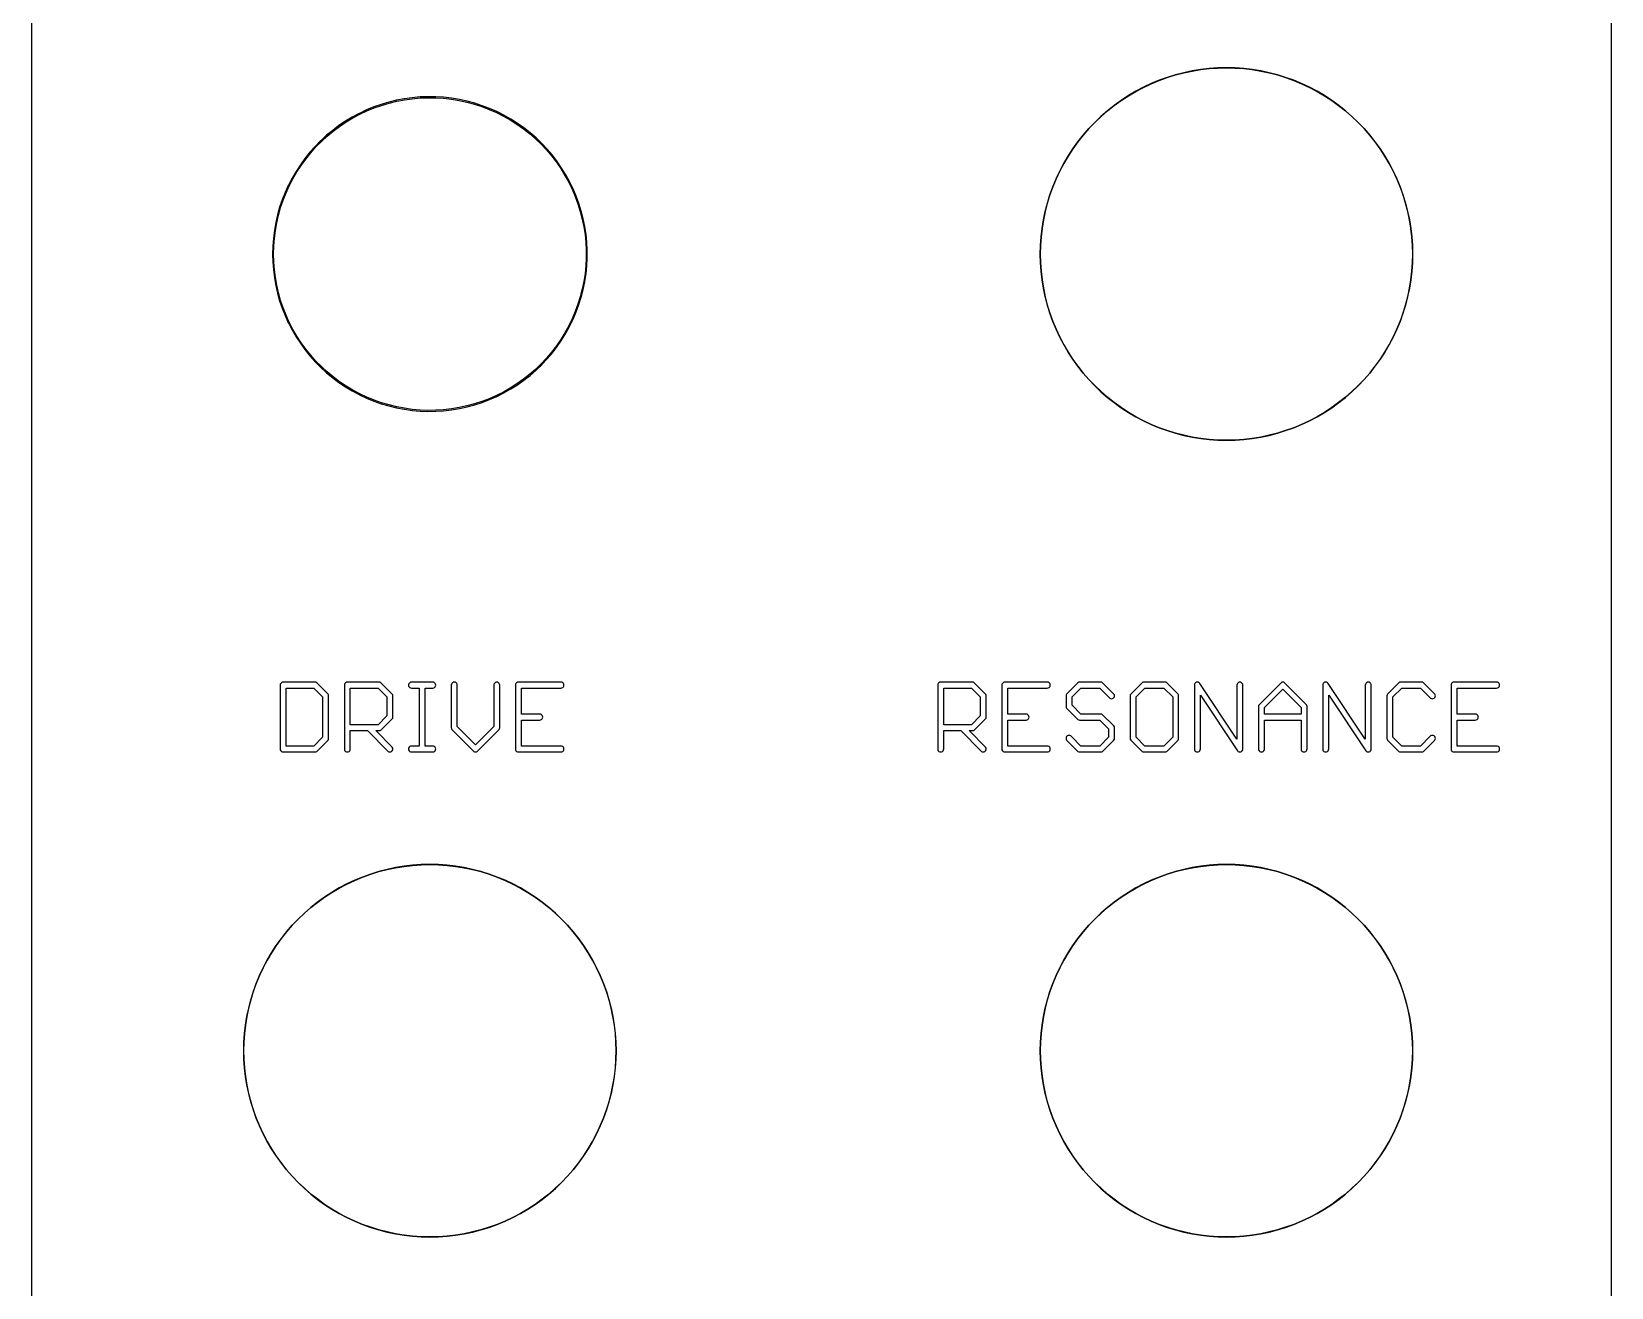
# Model space of a CAD drawing. Extents: x 1 to 42, y 9 to 138.
# Drawn here: x 1.27 to 41.57, y 70.1 to 102.13 of the extents above; entities that cross this region are included whole.
import ezdxf

# ---------------------------------------------------------------- set-up
doc = ezdxf.new("R2010")
doc.units = 0

msp = doc.modelspace()

# ---------------------------------------------------------------- linework, layer by layer
at = {"color": 5, "true_color": 0x0000ff}
msp.add_polyline3d([(41.56964, 9.25322, 0), (41.56964, 137.75436, 0), (1.27, 137.75436, 0), (1.27, 9.25322, 0), (41.56964, 9.25322, 0)], close=True, dxfattribs=at)
at = {"color": 34, "true_color": 0x008000}
for points in [[(1.27, 9.25322, 0), (41.56964, 9.25322, 0), (41.56964, 137.75436, 0), (1.27, 137.75436, 0), (1.27, 9.25322, 0)], [(31.53156, 101.19995, 0), (31.31057, 101.18471, 0), (31.09467, 101.15931, 0), (31.09428, 101.15924, 0), (30.87625, 101.12375, 0), (30.87624, 101.12375, 0), (30.87584, 101.12368, 0), (30.66248, 101.07796, 0), (30.44912, 101.02462, 0), (30.24084, 100.95858, 0), (30.03256, 100.88492, 0), (29.8319, 100.8011, 0), (29.63124, 100.70712, 0), (29.63089, 100.70694, 0), (29.43785, 100.60534, 0), (29.24989, 100.49358, 0), (29.06447, 100.3742, 0), (28.88667, 100.24466, 0), (28.71395, 100.11004, 0), (28.54885, 99.96526, 0), (28.39137, 99.81286, 0), (28.39109, 99.81258, 0), (28.23869, 99.6551, 0), (28.09391, 99.49, 0), (27.95929, 99.31728, 0), (27.82975, 99.13948, 0), (27.71037, 98.95406, 0), (27.59861, 98.7661, 0), (27.59843, 98.76575, 0), (27.49701, 98.57306, 0), (27.49683, 98.57271, 0), (27.40285, 98.37205, 0), (27.31903, 98.17139, 0), (27.24537, 97.96311, 0), (27.17933, 97.75483, 0), (27.12599, 97.54147, 0), (27.08027, 97.32811, 0), (27.0802, 97.32771, 0), (27.0802, 97.3277, 0), (27.04471, 97.10967, 0), (27.04464, 97.10928, 0), (27.01925, 96.89338, 0), (27.004, 96.6724, 0), (26.99892, 96.45396, 0), (27.004, 96.23552, 0), (27.01925, 96.01454, 0), (27.04464, 95.79864, 0), (27.04471, 95.79824, 0), (27.08027, 95.5798, 0), (27.12599, 95.36644, 0), (27.17933, 95.15308, 0), (27.24537, 94.9448, 0), (27.31903, 94.73652, 0), (27.40285, 94.53586, 0), (27.49683, 94.3352, 0), (27.49701, 94.33485, 0), (27.59861, 94.14181, 0), (27.71037, 93.95385, 0), (27.82975, 93.76843, 0), (27.95929, 93.59063, 0), (28.09391, 93.41791, 0), (28.23869, 93.25281, 0), (28.39109, 93.09533, 0), (28.39137, 93.09505, 0), (28.54885, 92.94265, 0), (28.71395, 92.79787, 0), (28.88667, 92.66325, 0), (29.06447, 92.53371, 0), (29.24989, 92.41433, 0), (29.43785, 92.30257, 0), (29.63089, 92.20097, 0), (29.63124, 92.20079, 0), (29.8319, 92.10681, 0), (30.03256, 92.02299, 0), (30.24084, 91.94933, 0), (30.44912, 91.88329, 0), (30.66248, 91.82995, 0), (30.87584, 91.78423, 0), (30.87624, 91.78416, 0), (30.87625, 91.78416, 0), (31.09428, 91.74867, 0), (31.09467, 91.7486, 0), (31.31057, 91.72321, 0), (31.53156, 91.70796, 0), (31.75, 91.70288, 0), (31.96843, 91.70796, 0), (32.18942, 91.72321, 0), (32.40531, 91.7486, 0), (32.40571, 91.74867, 0), (32.62374, 91.78416, 0), (32.62375, 91.78416, 0), (32.62415, 91.78423, 0), (32.83751, 91.82995, 0), (33.05087, 91.88329, 0), (33.25915, 91.94933, 0), (33.46743, 92.02299, 0), (33.66809, 92.10681, 0), (33.86875, 92.20079, 0), (33.8691, 92.20097, 0), (34.06214, 92.30257, 0), (34.2501, 92.41433, 0), (34.43551, 92.53371, 0), (34.61332, 92.66325, 0), (34.78604, 92.79787, 0), (34.95114, 92.94265, 0), (35.10862, 93.09505, 0), (35.1089, 93.09533, 0), (35.2613, 93.25281, 0), (35.40608, 93.41791, 0), (35.5407, 93.59063, 0), (35.67024, 93.76843, 0), (35.78962, 93.95385, 0), (35.90138, 94.14181, 0), (36.00298, 94.33485, 0), (36.00316, 94.3352, 0), (36.09714, 94.53586, 0), (36.18096, 94.73652, 0), (36.25462, 94.9448, 0), (36.32065, 95.15308, 0), (36.374, 95.36644, 0), (36.41972, 95.5798, 0), (36.45528, 95.79824, 0), (36.45534, 95.79864, 0), (36.48068, 96.01414, 0), (36.48073, 96.01454, 0), (36.49599, 96.23552, 0), (36.50107, 96.45396, 0), (36.49599, 96.6724, 0), (36.48073, 96.89338, 0), (36.45534, 97.10928, 0), (36.45528, 97.10967, 0), (36.41972, 97.32811, 0), (36.374, 97.54147, 0), (36.32065, 97.75483, 0), (36.25462, 97.96311, 0), (36.18096, 98.17139, 0), (36.09714, 98.37205, 0), (36.00316, 98.57271, 0), (36.00298, 98.57306, 0), (35.90156, 98.76575, 0), (35.90138, 98.7661, 0), (35.78962, 98.95406, 0), (35.67024, 99.13948, 0), (35.5407, 99.31728, 0), (35.40608, 99.49, 0), (35.2613, 99.6551, 0), (35.1089, 99.81258, 0), (35.10862, 99.81286, 0), (34.95114, 99.96526, 0), (34.78604, 100.11004, 0), (34.61332, 100.24466, 0), (34.43551, 100.3742, 0), (34.2501, 100.49358, 0), (34.06214, 100.60534, 0), (33.8691, 100.70694, 0), (33.86875, 100.70712, 0), (33.66809, 100.8011, 0), (33.46743, 100.88492, 0), (33.25915, 100.95858, 0), (33.05087, 101.02462, 0), (32.83751, 101.07796, 0), (32.62415, 101.12368, 0), (32.62375, 101.12375, 0), (32.62374, 101.12375, 0), (32.40571, 101.15924, 0), (32.40531, 101.15931, 0), (32.18942, 101.18471, 0), (31.96843, 101.19995, 0), (31.75, 101.20503, 0), (31.53156, 101.19995, 0)], [(32.18942, 91.72575, 0), (31.96843, 91.71051, 0), (31.75, 91.70543, 0), (31.53156, 91.71051, 0), (31.31057, 91.72575, 0), (31.09467, 91.75115, 0), (31.09466, 91.75115, 0), (30.87663, 91.78664, 0), (30.66327, 91.83236, 0), (30.44991, 91.8857, 0), (30.24163, 91.95174, 0), (30.03335, 92.0254, 0), (29.83269, 92.10922, 0), (29.6321, 92.20317, 0), (29.43934, 92.30462, 0), (29.25138, 92.41638, 0), (29.06596, 92.53576, 0), (28.88816, 92.6653, 0), (28.71544, 92.79992, 0), (28.55034, 92.9447, 0), (28.393, 93.09696, 0), (28.24074, 93.2543, 0), (28.09596, 93.4194, 0), (27.96134, 93.59212, 0), (27.8318, 93.76992, 0), (27.71242, 93.95534, 0), (27.60066, 94.1433, 0), (27.49924, 94.33599, 0), (27.40526, 94.53665, 0), (27.32144, 94.73731, 0), (27.24778, 94.94559, 0), (27.18174, 95.15387, 0), (27.1284, 95.36723, 0), (27.08268, 95.58059, 0), (27.04719, 95.79862, 0), (27.04719, 95.79864, 0), (27.02179, 96.01454, 0), (27.00654, 96.23552, 0), (27.00146, 96.45396, 0), (27.00654, 96.6724, 0), (27.02179, 96.89338, 0), (27.04719, 97.10928, 0), (27.08268, 97.32732, 0), (27.1284, 97.54068, 0), (27.18174, 97.75404, 0), (27.24778, 97.96232, 0), (27.32144, 98.1706, 0), (27.40526, 98.37126, 0), (27.49921, 98.57185, 0), (27.60066, 98.76461, 0), (27.71242, 98.95257, 0), (27.8318, 99.13799, 0), (27.96134, 99.31579, 0), (28.09596, 99.48851, 0), (28.24074, 99.65361, 0), (28.393, 99.81095, 0), (28.55034, 99.96321, 0), (28.71544, 100.10799, 0), (28.88816, 100.24261, 0), (29.06596, 100.37215, 0), (29.25138, 100.49153, 0), (29.43934, 100.60329, 0), (29.6321, 100.70474, 0), (29.83269, 100.79869, 0), (30.03335, 100.88251, 0), (30.24163, 100.95617, 0), (30.44991, 101.02221, 0), (30.66327, 101.07555, 0), (30.87663, 101.12127, 0), (31.09478, 101.15678, 0), (31.31057, 101.18216, 0), (31.53156, 101.19741, 0), (31.75, 101.20248, 0), (31.96843, 101.19741, 0), (32.18942, 101.18216, 0), (32.4052, 101.15678, 0), (32.62336, 101.12127, 0), (32.83672, 101.07555, 0), (33.05008, 101.02221, 0), (33.25836, 100.95617, 0), (33.46664, 100.88251, 0), (33.66729, 100.79869, 0), (33.86795, 100.70471, 0), (34.06065, 100.60329, 0), (34.24861, 100.49153, 0), (34.43403, 100.37215, 0), (34.61182, 100.24261, 0), (34.78455, 100.10799, 0), (34.94965, 99.96321, 0), (35.10699, 99.81095, 0), (35.25925, 99.65361, 0), (35.40403, 99.48851, 0), (35.53864, 99.31579, 0), (35.66819, 99.13799, 0), (35.78757, 98.95257, 0), (35.89933, 98.76461, 0), (36.00077, 98.57185, 0), (36.09473, 98.37126, 0), (36.17855, 98.1706, 0), (36.25221, 97.96232, 0), (36.31825, 97.75404, 0), (36.37158, 97.54068, 0), (36.41731, 97.32732, 0), (36.45286, 97.10888, 0), (36.4782, 96.89338, 0), (36.49345, 96.6724, 0), (36.49853, 96.45396, 0), (36.49345, 96.23552, 0), (36.4782, 96.01454, 0), (36.45281, 95.79864, 0), (36.45281, 95.79862, 0), (36.41731, 95.58059, 0), (36.37158, 95.36723, 0), (36.31825, 95.15387, 0), (36.25221, 94.94559, 0), (36.17855, 94.73731, 0), (36.09473, 94.53665, 0), (36.00074, 94.33599, 0), (35.89933, 94.1433, 0), (35.78757, 93.95534, 0), (35.66819, 93.76992, 0), (35.53864, 93.59212, 0), (35.40403, 93.4194, 0), (35.25925, 93.2543, 0), (35.10699, 93.09696, 0), (34.94965, 92.9447, 0), (34.78455, 92.79992, 0), (34.61182, 92.6653, 0), (34.43403, 92.53576, 0), (34.24861, 92.41638, 0), (34.06065, 92.30462, 0), (33.86795, 92.2032, 0), (33.66729, 92.10922, 0), (33.46664, 92.0254, 0), (33.25836, 91.95174, 0), (33.05008, 91.8857, 0), (32.83672, 91.83236, 0), (32.62336, 91.78664, 0), (32.40533, 91.75115, 0), (32.40531, 91.75115, 0), (32.18942, 91.72575, 0)], [(11.17854, 100.45953, 0), (10.97788, 100.44175, 0), (10.77976, 100.41381, 0), (10.77583, 100.41319, 0), (10.57771, 100.37509, 0), (10.38213, 100.32683, 0), (10.18909, 100.27095, 0), (10.00113, 100.20491, 0), (9.81317, 100.12871, 0), (9.63283, 100.04235, 0), (9.62928, 100.04055, 0), (9.45149, 99.94657, 0), (9.27877, 99.84243, 0), (9.11112, 99.73067, 0), (8.95111, 99.60875, 0), (8.79617, 99.48175, 0), (8.64631, 99.34459, 0), (8.6435, 99.34178, 0), (8.5038, 99.19954, 0), (8.36918, 99.04968, 0), (8.24217, 98.8922, 0), (8.12534, 98.72964, 0), (8.01612, 98.562, 0), (7.91452, 98.38928, 0), (7.82054, 98.20894, 0), (7.81874, 98.2054, 0), (7.73746, 98.02252, 0), (7.66126, 97.8371, 0), (7.59776, 97.6466, 0), (7.54188, 97.45356, 0), (7.4987, 97.25798, 0), (7.46314, 97.05986, 0), (7.46252, 97.05594, 0), (7.43712, 96.85528, 0), (7.42188, 96.65462, 0), (7.41679, 96.45396, 0), (7.42188, 96.2533, 0), (7.43712, 96.05264, 0), (7.46252, 95.85197, 0), (7.46314, 95.84805, 0), (7.4987, 95.64993, 0), (7.54188, 95.45435, 0), (7.59776, 95.26131, 0), (7.66126, 95.07081, 0), (7.73746, 94.88539, 0), (7.81874, 94.70251, 0), (7.82054, 94.69897, 0), (7.91452, 94.51863, 0), (8.01612, 94.34591, 0), (8.12534, 94.17827, 0), (8.24217, 94.01571, 0), (8.36918, 93.85823, 0), (8.5038, 93.70837, 0), (8.6435, 93.56613, 0), (8.64631, 93.56332, 0), (8.79617, 93.42616, 0), (8.95111, 93.29916, 0), (9.11112, 93.17724, 0), (9.27877, 93.06548, 0), (9.45149, 92.96134, 0), (9.62928, 92.86736, 0), (9.63283, 92.86556, 0), (9.81317, 92.7792, 0), (10.00113, 92.703, 0), (10.18909, 92.63696, 0), (10.38213, 92.58108, 0), (10.57771, 92.53282, 0), (10.77583, 92.49472, 0), (10.77976, 92.4941, 0), (10.97788, 92.46615, 0), (11.17854, 92.44838, 0), (11.3792, 92.44076, 0), (11.57986, 92.4433, 0), (11.78052, 92.45599, 0), (11.98118, 92.47886, 0), (11.9851, 92.47948, 0), (12.18322, 92.5125, 0), (12.3788, 92.55568, 0), (12.57438, 92.60648, 0), (12.76488, 92.66998, 0), (12.95284, 92.7411, 0), (13.13826, 92.82238, 0), (13.31606, 92.91128, 0), (13.3196, 92.91308, 0), (13.49486, 93.01214, 0), (13.66504, 93.12136, 0), (13.83014, 93.2382, 0), (13.98762, 93.36012, 0), (14.14002, 93.4922, 0), (14.2848, 93.6319, 0), (14.28761, 93.63471, 0), (14.42477, 93.78203, 0), (14.55431, 93.93443, 0), (14.67623, 94.09445, 0), (14.79053, 94.25955, 0), (14.89721, 94.43227, 0), (14.99373, 94.60753, 0), (14.99553, 94.61107, 0), (15.08189, 94.79141, 0), (15.16063, 94.97683, 0), (15.23175, 95.16733, 0), (15.29017, 95.35783, 0), (15.34097, 95.55341, 0), (15.38161, 95.74899, 0), (15.38224, 95.75291, 0), (15.41271, 95.95357, 0), (15.43303, 96.1517, 0), (15.4432, 96.35235, 0), (15.4432, 96.55556, 0), (15.43303, 96.75622, 0), (15.41271, 96.95433, 0), (15.38224, 97.155, 0), (15.38161, 97.15892, 0), (15.34097, 97.3545, 0), (15.29017, 97.55008, 0), (15.23175, 97.74058, 0), (15.16063, 97.93108, 0), (15.08189, 98.1165, 0), (14.99553, 98.29684, 0), (14.99373, 98.30038, 0), (14.89721, 98.47564, 0), (14.79053, 98.64836, 0), (14.67623, 98.81346, 0), (14.55431, 98.97348, 0), (14.42477, 99.12588, 0), (14.28761, 99.2732, 0), (14.2848, 99.27601, 0), (14.14002, 99.41571, 0), (13.98762, 99.54779, 0), (13.83014, 99.66971, 0), (13.66504, 99.78655, 0), (13.49486, 99.89577, 0), (13.3196, 99.99483, 0), (13.31606, 99.99663, 0), (13.13826, 100.08553, 0), (12.95284, 100.16681, 0), (12.76488, 100.23793, 0), (12.57438, 100.30143, 0), (12.3788, 100.35223, 0), (12.18322, 100.39541, 0), (11.9851, 100.42843, 0), (11.98118, 100.42905, 0), (11.78052, 100.45191, 0), (11.57986, 100.46462, 0), (11.3792, 100.46716, 0), (11.17854, 100.45953, 0)], [(11.78052, 92.48139, 0), (11.57986, 92.4687, 0), (11.3792, 92.46615, 0), (11.17854, 92.47378, 0), (10.97788, 92.49155, 0), (10.78218, 92.51916, 0), (10.58556, 92.55697, 0), (10.38998, 92.60523, 0), (10.19694, 92.66111, 0), (10.00897, 92.72715, 0), (9.82102, 92.80335, 0), (9.64211, 92.88903, 0), (9.46641, 92.98189, 0), (9.29369, 93.08603, 0), (9.12606, 93.19779, 0), (8.96604, 93.31971, 0), (8.8111, 93.44671, 0), (8.66182, 93.58333, 0), (8.52435, 93.7233, 0), (8.38973, 93.87316, 0), (8.26273, 94.03064, 0), (8.14589, 94.1932, 0), (8.03667, 94.36084, 0), (7.93507, 94.53356, 0), (7.84263, 94.71094, 0), (7.76161, 94.89324, 0), (7.68541, 95.07866, 0), (7.62191, 95.26916, 0), (7.56603, 95.4622, 0), (7.52285, 95.65778, 0), (7.48771, 95.85358, 0), (7.46252, 96.05264, 0), (7.44728, 96.2533, 0), (7.44219, 96.45396, 0), (7.44728, 96.65462, 0), (7.46252, 96.85528, 0), (7.48771, 97.05433, 0), (7.52285, 97.25013, 0), (7.56603, 97.44571, 0), (7.62191, 97.63875, 0), (7.68541, 97.82925, 0), (7.76161, 98.01467, 0), (7.84263, 98.19697, 0), (7.93507, 98.37435, 0), (8.03667, 98.54707, 0), (8.14589, 98.71471, 0), (8.26273, 98.87727, 0), (8.38973, 99.03475, 0), (8.52435, 99.18461, 0), (8.66182, 99.32458, 0), (8.8111, 99.4612, 0), (8.96604, 99.5882, 0), (9.12606, 99.71012, 0), (9.29369, 99.82188, 0), (9.46641, 99.92602, 0), (9.64211, 100.01888, 0), (9.82102, 100.10456, 0), (10.00897, 100.18076, 0), (10.19694, 100.2468, 0), (10.38998, 100.30268, 0), (10.58556, 100.35094, 0), (10.78237, 100.38879, 0), (10.97788, 100.41636, 0), (11.17854, 100.43414, 0), (11.3792, 100.44176, 0), (11.57986, 100.43922, 0), (11.78052, 100.42652, 0), (11.98071, 100.4037, 0), (12.17537, 100.37126, 0), (12.37095, 100.32808, 0), (12.56653, 100.27728, 0), (12.75703, 100.21378, 0), (12.94499, 100.14266, 0), (13.13041, 100.06138, 0), (13.30513, 99.97402, 0), (13.47993, 99.87522, 0), (13.65011, 99.766, 0), (13.81521, 99.64916, 0), (13.97269, 99.52724, 0), (14.12509, 99.39516, 0), (14.26796, 99.2573, 0), (14.40422, 99.11095, 0), (14.53376, 98.95855, 0), (14.65568, 98.79853, 0), (14.76998, 98.63343, 0), (14.87666, 98.46071, 0), (14.97238, 98.28691, 0), (15.05774, 98.10865, 0), (15.13648, 97.92323, 0), (15.2076, 97.73273, 0), (15.26602, 97.54223, 0), (15.31682, 97.34665, 0), (15.35734, 97.15166, 0), (15.38731, 96.95433, 0), (15.40763, 96.75622, 0), (15.4178, 96.55556, 0), (15.4178, 96.35235, 0), (15.40763, 96.1517, 0), (15.38731, 95.95357, 0), (15.35734, 95.75625, 0), (15.31682, 95.56126, 0), (15.26602, 95.36568, 0), (15.2076, 95.17518, 0), (15.13648, 94.98468, 0), (15.05774, 94.79926, 0), (14.97238, 94.621, 0), (14.87666, 94.4472, 0), (14.76998, 94.27448, 0), (14.65568, 94.10938, 0), (14.53376, 93.94936, 0), (14.40422, 93.79696, 0), (14.26796, 93.65061, 0), (14.12509, 93.51275, 0), (13.97269, 93.38067, 0), (13.81521, 93.25875, 0), (13.65011, 93.14191, 0), (13.47993, 93.03269, 0), (13.30513, 92.93389, 0), (13.13041, 92.84653, 0), (12.94499, 92.76525, 0), (12.75703, 92.69413, 0), (12.56653, 92.63063, 0), (12.37095, 92.57983, 0), (12.17537, 92.53665, 0), (11.98052, 92.50417, 0), (11.78052, 92.48139, 0)], [(8.83226, 84.05715, 0), (8.84309, 84.07839, 0), (8.84681, 84.10194, 0), (8.84681, 85.18652, 0), (8.84309, 85.21006, 0), (8.83226, 85.2313, 0), (8.54362, 85.51994, 0), (8.52238, 85.53077, 0), (8.49884, 85.5345, 0), (7.68603, 85.5345, 0), (7.66249, 85.53077, 0), (7.64125, 85.51994, 0), (7.62439, 85.50308, 0), (7.61356, 85.48184, 0), (7.60983, 85.4583, 0), (7.60983, 83.83015, 0), (7.61356, 83.80661, 0), (7.62439, 83.78537, 0), (7.64125, 83.76851, 0), (7.66249, 83.75767, 0), (7.68603, 83.75395, 0), (8.49884, 83.75395, 0), (8.52238, 83.75767, 0), (8.54362, 83.76851, 0), (8.83226, 84.05715, 0)], [(10.16067, 84.30124, 0), (10.18192, 84.31207, 0), (10.4537, 84.58131, 0), (10.47056, 84.59817, 0), (10.48138, 84.61941, 0), (10.48512, 84.64295, 0), (10.48512, 85.18652, 0), (10.48138, 85.21006, 0), (10.47056, 85.2313, 0), (10.18192, 85.51994, 0), (10.16067, 85.53077, 0), (10.13714, 85.5345, 0), (9.32433, 85.5345, 0), (9.30078, 85.53077, 0), (9.27955, 85.51994, 0), (9.26268, 85.50308, 0), (9.25186, 85.48184, 0), (9.24813, 85.4583, 0), (9.24813, 83.83015, 0), (9.25186, 83.80661, 0), (9.26268, 83.78537, 0), (9.27955, 83.76851, 0), (9.30078, 83.75767, 0), (9.32433, 83.75395, 0), (9.34788, 83.75767, 0), (9.36912, 83.76851, 0), (9.38598, 83.78537, 0), (9.39681, 83.80661, 0), (9.40054, 83.83015, 0), (9.40054, 84.29752, 0), (9.83512, 84.29752, 0), (10.36412, 83.76851, 0), (10.38537, 83.75767, 0), (10.40892, 83.75395, 0), (10.43246, 83.75767, 0), (10.4537, 83.76851, 0), (10.47056, 83.78537, 0), (10.48138, 83.80661, 0), (10.48512, 83.83015, 0), (10.48138, 83.8537, 0), (10.47056, 83.87493, 0), (10.04798, 84.29752, 0), (10.13714, 84.29752, 0), (10.16067, 84.30124, 0)], [(10.9601, 85.5345, 0), (10.93655, 85.53077, 0), (10.91531, 85.51994, 0), (10.89845, 85.50308, 0), (10.88762, 85.48184, 0), (10.88389, 85.4583, 0), (10.88762, 85.43475, 0), (10.89845, 85.41351, 0), (10.91531, 85.39665, 0), (10.93655, 85.38582, 0), (10.9601, 85.3821, 0), (11.15567, 85.3821, 0), (11.15567, 83.90636, 0), (10.9601, 83.90636, 0), (10.93655, 83.90263, 0), (10.91531, 83.8918, 0), (10.89845, 83.87493, 0), (10.88762, 83.8537, 0), (10.88389, 83.83015, 0), (10.88762, 83.80661, 0), (10.89845, 83.78537, 0), (10.91531, 83.76851, 0), (10.93655, 83.75767, 0), (10.9601, 83.75395, 0), (11.50366, 83.75395, 0), (11.5272, 83.75767, 0), (11.54844, 83.76851, 0), (11.5653, 83.78537, 0), (11.57613, 83.80661, 0), (11.57986, 83.83015, 0), (11.57613, 83.8537, 0), (11.5653, 83.87493, 0), (11.54844, 83.8918, 0), (11.5272, 83.90263, 0), (11.50366, 83.90636, 0), (11.30807, 83.90636, 0), (11.30807, 85.3821, 0), (11.50366, 85.3821, 0), (11.5272, 85.38582, 0), (11.54844, 85.39665, 0), (11.5653, 85.41351, 0), (11.57613, 85.43475, 0), (11.57986, 85.4583, 0), (11.57613, 85.48184, 0), (11.5653, 85.50308, 0), (11.54844, 85.51994, 0), (11.5272, 85.53077, 0), (11.50366, 85.5345, 0), (10.9601, 85.5345, 0)], [(13.19852, 84.32893, 0), (13.20935, 84.35017, 0), (13.21308, 84.37372, 0), (13.21308, 85.4583, 0), (13.20935, 85.48184, 0), (13.19852, 85.50308, 0), (13.18166, 85.51994, 0), (13.16042, 85.53077, 0), (13.13688, 85.5345, 0), (13.11333, 85.53077, 0), (13.09209, 85.51994, 0), (13.07523, 85.50308, 0), (13.0644, 85.48184, 0), (13.06068, 85.4583, 0), (13.06068, 84.40395, 0), (12.59346, 83.93672, 0), (12.1285, 84.40387, 0), (12.1285, 85.4583, 0), (12.12477, 85.48184, 0), (12.11394, 85.50308, 0), (12.09708, 85.51994, 0), (12.07584, 85.53077, 0), (12.0523, 85.5345, 0), (12.02875, 85.53077, 0), (12.00751, 85.51994, 0), (11.99065, 85.50308, 0), (11.97982, 85.48184, 0), (11.9761, 85.4583, 0), (11.9761, 84.37372, 0), (11.97982, 84.35017, 0), (11.99065, 84.32893, 0), (12.53167, 83.78537, 0), (12.54853, 83.76851, 0), (12.56977, 83.75767, 0), (12.59332, 83.75395, 0), (12.61686, 83.75767, 0), (12.6381, 83.76851, 0), (13.19852, 84.32893, 0)], [(14.77264, 83.75395, 0), (14.79618, 83.75767, 0), (14.81742, 83.76851, 0), (14.83428, 83.78537, 0), (14.84511, 83.80661, 0), (14.84884, 83.83015, 0), (14.84511, 83.8537, 0), (14.83428, 83.87493, 0), (14.81742, 83.8918, 0), (14.79618, 83.90263, 0), (14.77264, 83.90636, 0), (13.76426, 83.90636, 0), (13.76426, 84.56675, 0), (14.23162, 84.56675, 0), (14.25516, 84.57048, 0), (14.2764, 84.58131, 0), (14.29326, 84.59817, 0), (14.30409, 84.61941, 0), (14.30782, 84.64295, 0), (14.30409, 84.6665, 0), (14.29326, 84.68774, 0), (14.2764, 84.7046, 0), (14.25516, 84.71543, 0), (14.23162, 84.71915, 0), (13.76426, 84.71915, 0), (13.76426, 85.3821, 0), (14.77264, 85.3821, 0), (14.79618, 85.38582, 0), (14.81742, 85.39665, 0), (14.83428, 85.41351, 0), (14.84511, 85.43475, 0), (14.84884, 85.4583, 0), (14.84511, 85.48184, 0), (14.83428, 85.50308, 0), (14.81742, 85.51994, 0), (14.79618, 85.53077, 0), (14.77264, 85.5345, 0), (13.68806, 85.5345, 0), (13.66451, 85.53077, 0), (13.64327, 85.51994, 0), (13.62641, 85.50308, 0), (13.61558, 85.48184, 0), (13.61186, 85.4583, 0), (13.61186, 83.83015, 0), (13.61558, 83.80661, 0), (13.62641, 83.78537, 0), (13.64327, 83.76851, 0), (13.66451, 83.75767, 0), (13.68806, 83.75395, 0), (14.77264, 83.75395, 0)], [(25.29654, 84.30124, 0), (25.31778, 84.31207, 0), (25.58956, 84.58131, 0), (25.60642, 84.59817, 0), (25.61725, 84.61941, 0), (25.62098, 84.64295, 0), (25.62098, 85.18652, 0), (25.61725, 85.21006, 0), (25.60642, 85.2313, 0), (25.31778, 85.51994, 0), (25.29654, 85.53077, 0), (25.273, 85.5345, 0), (24.46019, 85.5345, 0), (24.43665, 85.53077, 0), (24.41541, 85.51994, 0), (24.39855, 85.50308, 0), (24.38772, 85.48184, 0), (24.38399, 85.4583, 0), (24.38399, 83.83015, 0), (24.38772, 83.80661, 0), (24.39855, 83.78537, 0), (24.41541, 83.76851, 0), (24.43665, 83.75767, 0), (24.46019, 83.75395, 0), (24.48374, 83.75767, 0), (24.50498, 83.76851, 0), (24.52184, 83.78537, 0), (24.53267, 83.80661, 0), (24.53639, 83.83015, 0), (24.53639, 84.29752, 0), (24.97098, 84.29752, 0), (25.49999, 83.76851, 0), (25.52123, 83.75767, 0), (25.54478, 83.75395, 0), (25.56832, 83.75767, 0), (25.58956, 83.76851, 0), (25.60642, 83.78537, 0), (25.61725, 83.80661, 0), (25.62098, 83.83015, 0), (25.61725, 83.8537, 0), (25.60642, 83.87493, 0), (25.18384, 84.29752, 0), (25.273, 84.29752, 0), (25.29654, 84.30124, 0)], [(27.18054, 83.75395, 0), (27.20408, 83.75767, 0), (27.22532, 83.76851, 0), (27.24218, 83.78537, 0), (27.25301, 83.80661, 0), (27.25674, 83.83015, 0), (27.25301, 83.8537, 0), (27.24218, 83.87493, 0), (27.22532, 83.8918, 0), (27.20408, 83.90263, 0), (27.18054, 83.90636, 0), (26.17216, 83.90636, 0), (26.17216, 84.56675, 0), (26.63951, 84.56675, 0), (26.66306, 84.57048, 0), (26.6843, 84.58131, 0), (26.70116, 84.59817, 0), (26.71199, 84.61941, 0), (26.71571, 84.64295, 0), (26.71199, 84.6665, 0), (26.70116, 84.68774, 0), (26.6843, 84.7046, 0), (26.66306, 84.71543, 0), (26.63951, 84.71915, 0), (26.17216, 84.71915, 0), (26.17216, 85.3821, 0), (27.18054, 85.3821, 0), (27.20408, 85.38582, 0), (27.22532, 85.39665, 0), (27.24218, 85.41351, 0), (27.25301, 85.43475, 0), (27.25674, 85.4583, 0), (27.25301, 85.48184, 0), (27.24218, 85.50308, 0), (27.22532, 85.51994, 0), (27.20408, 85.53077, 0), (27.18054, 85.5345, 0), (26.09596, 85.5345, 0), (26.07241, 85.53077, 0), (26.05117, 85.51994, 0), (26.03431, 85.50308, 0), (26.02348, 85.48184, 0), (26.01976, 85.4583, 0), (26.01976, 83.83015, 0), (26.02348, 83.80661, 0), (26.03431, 83.78537, 0), (26.05117, 83.76851, 0), (26.07241, 83.75767, 0), (26.09596, 83.75395, 0), (27.18054, 83.75395, 0)], [(28.88048, 84.05715, 0), (28.89131, 84.07839, 0), (28.89504, 84.10194, 0), (28.89504, 84.37372, 0), (28.89131, 84.39726, 0), (28.88048, 84.4185, 0), (28.86362, 84.43536, 0), (28.59184, 84.7046, 0), (28.5706, 84.71543, 0), (28.54705, 84.71915, 0), (28.03402, 84.71915, 0), (27.81046, 84.94482, 0), (27.81046, 85.15643, 0), (28.03402, 85.3821, 0), (28.51682, 85.3821, 0), (28.77405, 85.12487, 0), (28.79529, 85.11404, 0), (28.81884, 85.11032, 0), (28.84238, 85.11404, 0), (28.86362, 85.12487, 0), (28.88048, 85.14173, 0), (28.89131, 85.16297, 0), (28.89504, 85.18652, 0), (28.89131, 85.21006, 0), (28.88048, 85.2313, 0), (28.59184, 85.51994, 0), (28.5706, 85.53077, 0), (28.54705, 85.5345, 0), (28.0035, 85.5345, 0), (27.97995, 85.53077, 0), (27.95871, 85.51994, 0), (27.94185, 85.50308, 0), (27.67261, 85.2313, 0), (27.66178, 85.21006, 0), (27.65806, 85.18652, 0), (27.65806, 84.91474, 0), (27.66178, 84.89119, 0), (27.67261, 84.86995, 0), (27.94185, 84.59817, 0), (27.95871, 84.58131, 0), (27.97995, 84.57048, 0), (28.0035, 84.56675, 0), (28.51697, 84.56675, 0), (28.74264, 84.34319, 0), (28.74264, 84.13217, 0), (28.51684, 83.90636, 0), (28.034, 83.90636, 0), (27.7959, 84.14672, 0), (27.77904, 84.16358, 0), (27.7578, 84.17441, 0), (27.73426, 84.17814, 0), (27.71071, 84.17441, 0), (27.68947, 84.16358, 0), (27.67261, 84.14672, 0), (27.66178, 84.12548, 0), (27.65806, 84.10194, 0), (27.66178, 84.07839, 0), (27.67261, 84.05715, 0), (27.94185, 83.78537, 0), (27.95871, 83.76851, 0), (27.97995, 83.75767, 0), (28.0035, 83.75395, 0), (28.54705, 83.75395, 0), (28.5706, 83.75767, 0), (28.59184, 83.76851, 0), (28.88048, 84.05715, 0)], [(30.51624, 84.05715, 0), (30.52707, 84.07839, 0), (30.5308, 84.10194, 0), (30.5308, 85.18652, 0), (30.52707, 85.21006, 0), (30.51624, 85.2313, 0), (30.2276, 85.51994, 0), (30.20636, 85.53077, 0), (30.18281, 85.5345, 0), (29.6418, 85.5345, 0), (29.61825, 85.53077, 0), (29.59701, 85.51994, 0), (29.30837, 85.2313, 0), (29.29754, 85.21006, 0), (29.29382, 85.18652, 0), (29.29382, 84.10194, 0), (29.29754, 84.07839, 0), (29.30837, 84.05715, 0), (29.59701, 83.76851, 0), (29.61825, 83.75767, 0), (29.6418, 83.75395, 0), (30.18281, 83.75395, 0), (30.20636, 83.75767, 0), (30.2276, 83.76851, 0), (30.51624, 84.05715, 0)], [(32.0929, 83.75395, 0), (32.11643, 83.75767, 0), (32.13768, 83.76851, 0), (32.15453, 83.78537, 0), (32.16537, 83.80661, 0), (32.1691, 83.83015, 0), (32.1691, 85.4583, 0), (32.16537, 85.48184, 0), (32.15453, 85.50308, 0), (32.13768, 85.51994, 0), (32.11643, 85.53077, 0), (32.0929, 85.5345, 0), (32.06935, 85.53077, 0), (32.04811, 85.51994, 0), (32.03125, 85.50308, 0), (32.02042, 85.48184, 0), (32.0167, 85.4583, 0), (32.0167, 84.08184, 0), (31.06996, 85.50308, 0), (31.0531, 85.51994, 0), (31.03186, 85.53077, 0), (31.00832, 85.5345, 0), (30.98477, 85.53077, 0), (30.96353, 85.51994, 0), (30.94667, 85.50308, 0), (30.93584, 85.48184, 0), (30.93212, 85.4583, 0), (30.93212, 83.83015, 0), (30.93584, 83.80661, 0), (30.94667, 83.78537, 0), (30.96353, 83.76851, 0), (30.98477, 83.75767, 0), (31.00832, 83.75395, 0), (31.03186, 83.75767, 0), (31.0531, 83.76851, 0), (31.06996, 83.78537, 0), (31.08079, 83.80661, 0), (31.08452, 83.83015, 0), (31.08452, 85.20657, 0), (32.03125, 83.78537, 0), (32.04811, 83.76851, 0), (32.06935, 83.75767, 0), (32.0929, 83.75395, 0)], [(32.58243, 84.95952, 0), (32.57159, 84.93828, 0), (32.56787, 84.91474, 0), (32.56787, 83.83015, 0), (32.57159, 83.80661, 0), (32.58243, 83.78537, 0), (32.59929, 83.76851, 0), (32.62053, 83.75767, 0), (32.64407, 83.75395, 0), (32.66762, 83.75767, 0), (32.68886, 83.76851, 0), (32.70572, 83.78537, 0), (32.71655, 83.80661, 0), (32.72027, 83.83015, 0), (32.72027, 84.56675, 0), (33.65246, 84.56675, 0), (33.65246, 83.83015, 0), (33.65618, 83.80661, 0), (33.667, 83.78537, 0), (33.68387, 83.76851, 0), (33.70511, 83.75767, 0), (33.72866, 83.75395, 0), (33.7522, 83.75767, 0), (33.77344, 83.76851, 0), (33.7903, 83.78537, 0), (33.80113, 83.80661, 0), (33.80486, 83.83015, 0), (33.80486, 84.91474, 0), (33.80113, 84.93828, 0), (33.7903, 84.95952, 0), (33.24928, 85.50308, 0), (33.23241, 85.51994, 0), (33.21118, 85.53077, 0), (33.18763, 85.5345, 0), (33.16409, 85.53077, 0), (33.14285, 85.51994, 0), (32.58243, 84.95952, 0)], [(35.36696, 83.75395, 0), (35.3905, 83.75767, 0), (35.41174, 83.76851, 0), (35.4286, 83.78537, 0), (35.43943, 83.80661, 0), (35.44316, 83.83015, 0), (35.44316, 85.4583, 0), (35.43943, 85.48184, 0), (35.4286, 85.50308, 0), (35.41174, 85.51994, 0), (35.3905, 85.53077, 0), (35.36696, 85.5345, 0), (35.34341, 85.53077, 0), (35.32217, 85.51994, 0), (35.30531, 85.50308, 0), (35.29448, 85.48184, 0), (35.29076, 85.4583, 0), (35.29076, 84.08185, 0), (34.34402, 85.50308, 0), (34.32716, 85.51994, 0), (34.30592, 85.53077, 0), (34.28237, 85.5345, 0), (34.25883, 85.53077, 0), (34.23758, 85.51994, 0), (34.22073, 85.50308, 0), (34.20989, 85.48184, 0), (34.20617, 85.4583, 0), (34.20617, 83.83015, 0), (34.20989, 83.80661, 0), (34.22073, 83.78537, 0), (34.23758, 83.76851, 0), (34.25883, 83.75767, 0), (34.28237, 83.75395, 0), (34.30592, 83.75767, 0), (34.32716, 83.76851, 0), (34.34402, 83.78537, 0), (34.35485, 83.80661, 0), (34.35857, 83.83015, 0), (34.35857, 85.20659, 0), (35.30531, 83.78537, 0), (35.32217, 83.76851, 0), (35.34341, 83.75767, 0), (35.36696, 83.75395, 0)], [(36.18992, 85.5345, 0), (36.16637, 85.53077, 0), (36.14513, 85.51994, 0), (35.85649, 85.2313, 0), (35.84566, 85.21006, 0), (35.84193, 85.18652, 0), (35.84193, 84.10194, 0), (35.84566, 84.07839, 0), (35.85649, 84.05715, 0), (36.14513, 83.76851, 0), (36.16637, 83.75767, 0), (36.18992, 83.75395, 0), (36.73346, 83.75395, 0), (36.75701, 83.75767, 0), (36.77826, 83.76851, 0), (36.79511, 83.78537, 0), (37.06436, 84.05715, 0), (37.07519, 84.07839, 0), (37.07891, 84.10194, 0), (37.07519, 84.12548, 0), (37.06436, 84.14672, 0), (37.0475, 84.16358, 0), (37.02626, 84.17441, 0), (37.00271, 84.17814, 0), (36.97917, 84.17441, 0), (36.95792, 84.16358, 0), (36.94107, 84.14672, 0), (36.70297, 83.90636, 0), (36.22013, 83.90636, 0), (35.99433, 84.13216, 0), (35.99433, 85.15629, 0), (36.22015, 85.3821, 0), (36.70295, 85.3821, 0), (36.94107, 85.14173, 0), (36.95792, 85.12487, 0), (36.97917, 85.11404, 0), (37.00271, 85.11032, 0), (37.02626, 85.11404, 0), (37.0475, 85.12487, 0), (37.06436, 85.14173, 0), (37.07519, 85.16297, 0), (37.07891, 85.18652, 0), (37.07519, 85.21006, 0), (37.06436, 85.2313, 0), (36.79511, 85.50308, 0), (36.77826, 85.51994, 0), (36.75701, 85.53077, 0), (36.73346, 85.5345, 0), (36.18992, 85.5345, 0)], [(38.64101, 83.75395, 0), (38.66456, 83.75767, 0), (38.6858, 83.76851, 0), (38.70266, 83.78537, 0), (38.71349, 83.80661, 0), (38.71721, 83.83015, 0), (38.71349, 83.8537, 0), (38.70266, 83.87493, 0), (38.6858, 83.8918, 0), (38.66456, 83.90263, 0), (38.64101, 83.90636, 0), (37.63263, 83.90636, 0), (37.63263, 84.56675, 0), (38.09746, 84.56675, 0), (38.121, 84.57048, 0), (38.14224, 84.58131, 0), (38.1591, 84.59817, 0), (38.16993, 84.61941, 0), (38.17366, 84.64295, 0), (38.16993, 84.6665, 0), (38.1591, 84.68774, 0), (38.14224, 84.7046, 0), (38.121, 84.71543, 0), (38.09746, 84.71915, 0), (37.63263, 84.71915, 0), (37.63263, 85.3821, 0), (38.64101, 85.3821, 0), (38.66456, 85.38582, 0), (38.6858, 85.39665, 0), (38.70266, 85.41351, 0), (38.71349, 85.43475, 0), (38.71721, 85.4583, 0), (38.71349, 85.48184, 0), (38.70266, 85.50308, 0), (38.6858, 85.51994, 0), (38.66456, 85.53077, 0), (38.64101, 85.5345, 0), (37.55643, 85.5345, 0), (37.53289, 85.53077, 0), (37.51165, 85.51994, 0), (37.49479, 85.50308, 0), (37.48396, 85.48184, 0), (37.48023, 85.4583, 0), (37.48023, 83.83015, 0), (37.48396, 83.80661, 0), (37.49479, 83.78537, 0), (37.51165, 83.76851, 0), (37.53289, 83.75767, 0), (37.55643, 83.75395, 0), (38.64101, 83.75395, 0)], [(8.46861, 83.90636, 0), (7.76223, 83.90636, 0), (7.76223, 85.3821, 0), (8.46859, 85.3821, 0), (8.69441, 85.15629, 0), (8.69441, 84.13216, 0), (8.46861, 83.90636, 0)], [(10.10705, 84.44992, 0), (9.40054, 84.44992, 0), (9.40054, 85.3821, 0), (10.1069, 85.3821, 0), (10.33272, 85.15627, 0), (10.33272, 84.67349, 0), (10.10705, 84.44992, 0)], [(25.24291, 84.44992, 0), (24.53639, 84.44992, 0), (24.53639, 85.3821, 0), (25.24276, 85.3821, 0), (25.46858, 85.15628, 0), (25.46858, 84.67348, 0), (25.24291, 84.44992, 0)], [(30.1526, 83.90636, 0), (29.67201, 83.90636, 0), (29.44622, 84.13216, 0), (29.44622, 85.15629, 0), (29.67203, 85.3821, 0), (30.15258, 85.3821, 0), (30.3784, 85.15628, 0), (30.3784, 84.13217, 0), (30.1526, 83.90636, 0)], [(33.65246, 84.71915, 0), (32.72027, 84.71915, 0), (32.72027, 84.8845, 0), (33.18749, 85.35172, 0), (33.65246, 84.88456, 0), (33.65246, 84.71915, 0)], [(11.21156, 80.87994, 0), (10.99058, 80.86471, 0), (10.77468, 80.83931, 0), (10.77428, 80.83924, 0), (10.55625, 80.80374, 0), (10.55624, 80.80374, 0), (10.55584, 80.80368, 0), (10.34248, 80.75796, 0), (10.12912, 80.70462, 0), (9.92084, 80.63858, 0), (9.71256, 80.56492, 0), (9.5119, 80.4811, 0), (9.31124, 80.38712, 0), (9.31089, 80.38694, 0), (9.11785, 80.28534, 0), (8.92989, 80.17358, 0), (8.74447, 80.05419, 0), (8.56667, 79.92466, 0), (8.39395, 79.79004, 0), (8.22885, 79.64525, 0), (8.22857, 79.64498, 0), (8.07137, 79.49285, 0), (8.07109, 79.49258, 0), (7.91869, 79.3351, 0), (7.77391, 79.17, 0), (7.63929, 78.99728, 0), (7.50975, 78.81948, 0), (7.39037, 78.63406, 0), (7.27861, 78.4461, 0), (7.27843, 78.44575, 0), (7.17701, 78.25306, 0), (7.17683, 78.2527, 0), (7.08285, 78.05204, 0), (6.99903, 77.85138, 0), (6.92537, 77.6431, 0), (6.85933, 77.43483, 0), (6.80599, 77.22147, 0), (6.76027, 77.00811, 0), (6.72471, 76.78967, 0), (6.72465, 76.78928, 0), (6.69924, 76.57338, 0), (6.68401, 76.35239, 0), (6.67893, 76.13395, 0), (6.68401, 75.91551, 0), (6.69924, 75.69454, 0), (6.72465, 75.47864, 0), (6.72471, 75.47824, 0), (6.76027, 75.2598, 0), (6.80599, 75.04644, 0), (6.85933, 74.83308, 0), (6.92537, 74.62479, 0), (6.99903, 74.41652, 0), (7.08285, 74.21586, 0), (7.17683, 74.01519, 0), (7.17701, 74.01485, 0), (7.27861, 73.82181, 0), (7.39037, 73.63385, 0), (7.50975, 73.44843, 0), (7.63929, 73.27063, 0), (7.77391, 73.09791, 0), (7.91869, 72.93281, 0), (8.07109, 72.77533, 0), (8.07137, 72.77504, 0), (8.22885, 72.62264, 0), (8.39395, 72.47787, 0), (8.56667, 72.34325, 0), (8.74447, 72.21371, 0), (8.92989, 72.09433, 0), (9.11785, 71.98257, 0), (9.1182, 71.98238, 0), (9.11822, 71.98238, 0), (9.31089, 71.88097, 0), (9.31124, 71.88079, 0), (9.5119, 71.78681, 0), (9.71256, 71.70299, 0), (9.92084, 71.62933, 0), (10.12912, 71.56328, 0), (10.34248, 71.50995, 0), (10.55584, 71.46423, 0), (10.77428, 71.42867, 0), (10.77468, 71.4286, 0), (10.99058, 71.4032, 0), (11.21156, 71.38797, 0), (11.43, 71.38288, 0), (11.64844, 71.38797, 0), (11.86942, 71.4032, 0), (12.08532, 71.4286, 0), (12.08571, 71.42867, 0), (12.30415, 71.46423, 0), (12.51751, 71.50995, 0), (12.73087, 71.56328, 0), (12.93915, 71.62933, 0), (13.14743, 71.70299, 0), (13.34809, 71.78681, 0), (13.54875, 71.88079, 0), (13.5491, 71.88097, 0), (13.74177, 71.98238, 0), (13.74179, 71.98238, 0), (13.74214, 71.98257, 0), (13.9301, 72.09433, 0), (14.11552, 72.21371, 0), (14.29332, 72.34325, 0), (14.46604, 72.47787, 0), (14.63114, 72.62264, 0), (14.78862, 72.77504, 0), (14.7889, 72.77533, 0), (14.9413, 72.93281, 0), (15.08608, 73.09791, 0), (15.2207, 73.27063, 0), (15.35024, 73.44843, 0), (15.46962, 73.63385, 0), (15.58138, 73.82181, 0), (15.68298, 74.01485, 0), (15.68316, 74.01519, 0), (15.77714, 74.21586, 0), (15.86096, 74.41652, 0), (15.93462, 74.62479, 0), (16.00066, 74.83308, 0), (16.05399, 75.04644, 0), (16.09972, 75.2598, 0), (16.13528, 75.47824, 0), (16.13535, 75.47864, 0), (16.16075, 75.69454, 0), (16.17598, 75.91551, 0), (16.18106, 76.13395, 0), (16.17598, 76.35239, 0), (16.16075, 76.57338, 0), (16.13535, 76.78928, 0), (16.13528, 76.78967, 0), (16.09972, 77.00811, 0), (16.05407, 77.22108, 0), (16.05399, 77.22147, 0), (16.00066, 77.43483, 0), (15.93462, 77.6431, 0), (15.86096, 77.85138, 0), (15.77714, 78.05204, 0), (15.68316, 78.2527, 0), (15.68298, 78.25306, 0), (15.58156, 78.44575, 0), (15.58138, 78.4461, 0), (15.46962, 78.63406, 0), (15.35024, 78.81948, 0), (15.2207, 78.99728, 0), (15.08608, 79.17, 0), (14.9413, 79.3351, 0), (14.7889, 79.49258, 0), (14.78862, 79.49285, 0), (14.63142, 79.64498, 0), (14.63114, 79.64525, 0), (14.46604, 79.79004, 0), (14.29332, 79.92466, 0), (14.11552, 80.05419, 0), (13.9301, 80.17358, 0), (13.74214, 80.28534, 0), (13.5491, 80.38694, 0), (13.54875, 80.38712, 0), (13.34809, 80.4811, 0), (13.14743, 80.56492, 0), (12.93915, 80.63858, 0), (12.73087, 80.70462, 0), (12.51751, 80.75796, 0), (12.30415, 80.80368, 0), (12.30375, 80.80374, 0), (12.30374, 80.80374, 0), (12.08571, 80.83924, 0), (12.08532, 80.83931, 0), (11.86942, 80.86471, 0), (11.64844, 80.87994, 0), (11.43, 80.88503, 0), (11.21156, 80.87994, 0)], [(11.86942, 71.40575, 0), (11.64844, 71.39051, 0), (11.43, 71.38543, 0), (11.21156, 71.39051, 0), (10.99058, 71.40575, 0), (10.77468, 71.43115, 0), (10.77466, 71.43115, 0), (10.55663, 71.46664, 0), (10.34327, 71.51236, 0), (10.12991, 71.5657, 0), (9.92163, 71.63173, 0), (9.71335, 71.7054, 0), (9.51268, 71.78922, 0), (9.31203, 71.8832, 0), (9.11933, 71.98462, 0), (8.93138, 72.09638, 0), (8.74596, 72.21576, 0), (8.56816, 72.34529, 0), (8.39544, 72.47992, 0), (8.23034, 72.6247, 0), (8.073, 72.77696, 0), (7.92074, 72.93429, 0), (7.77596, 73.0994, 0), (7.64134, 73.27212, 0), (7.5118, 73.44992, 0), (7.39242, 73.63534, 0), (7.28066, 73.8233, 0), (7.17924, 74.01599, 0), (7.08526, 74.21665, 0), (7.00144, 74.41731, 0), (6.92778, 74.62559, 0), (6.86174, 74.83387, 0), (6.8084, 75.04723, 0), (6.76268, 75.26058, 0), (6.72718, 75.47864, 0), (6.70178, 75.69454, 0), (6.68655, 75.91551, 0), (6.68147, 76.13395, 0), (6.68655, 76.35239, 0), (6.70178, 76.57338, 0), (6.72717, 76.78917, 0), (6.76268, 77.00732, 0), (6.8084, 77.22068, 0), (6.86174, 77.43404, 0), (6.92778, 77.64232, 0), (7.00144, 77.8506, 0), (7.08526, 78.05126, 0), (7.17921, 78.25185, 0), (7.28066, 78.44461, 0), (7.39242, 78.63257, 0), (7.5118, 78.81798, 0), (7.64134, 78.99579, 0), (7.77596, 79.16851, 0), (7.92074, 79.3336, 0), (8.073, 79.49095, 0), (8.23034, 79.64321, 0), (8.39544, 79.78798, 0), (8.56816, 79.92261, 0), (8.74596, 80.05215, 0), (8.93138, 80.17153, 0), (9.11933, 80.28328, 0), (9.31203, 80.38471, 0), (9.51268, 80.47869, 0), (9.71335, 80.56251, 0), (9.92163, 80.63617, 0), (10.12991, 80.7022, 0), (10.34327, 80.75555, 0), (10.55663, 80.80127, 0), (10.77466, 80.83676, 0), (10.77468, 80.83676, 0), (10.99058, 80.86216, 0), (11.21156, 80.87741, 0), (11.43, 80.88248, 0), (11.64844, 80.87741, 0), (11.86942, 80.86216, 0), (12.08532, 80.83676, 0), (12.08533, 80.83676, 0), (12.30336, 80.80127, 0), (12.51672, 80.75555, 0), (12.73008, 80.7022, 0), (12.93836, 80.63617, 0), (13.14664, 80.56251, 0), (13.3473, 80.47869, 0), (13.54789, 80.38474, 0), (13.74065, 80.28328, 0), (13.92861, 80.17153, 0), (14.11403, 80.05215, 0), (14.29183, 79.92261, 0), (14.46455, 79.78798, 0), (14.62965, 79.64321, 0), (14.78699, 79.49095, 0), (14.93925, 79.3336, 0), (15.08403, 79.16851, 0), (15.21865, 78.99579, 0), (15.34819, 78.81798, 0), (15.46757, 78.63257, 0), (15.57933, 78.44461, 0), (15.68078, 78.25185, 0), (15.77473, 78.05126, 0), (15.85855, 77.8506, 0), (15.93221, 77.64232, 0), (15.99825, 77.43404, 0), (16.05159, 77.22068, 0), (16.09731, 77.00732, 0), (16.1328, 76.78928, 0), (16.1582, 76.57338, 0), (16.17345, 76.35239, 0), (16.17852, 76.13395, 0), (16.17345, 75.91551, 0), (16.1582, 75.69454, 0), (16.1328, 75.47864, 0), (16.1328, 75.47862, 0), (16.09731, 75.26058, 0), (16.05159, 75.04723, 0), (15.99825, 74.83387, 0), (15.93221, 74.62559, 0), (15.85855, 74.41731, 0), (15.77473, 74.21665, 0), (15.68075, 74.01599, 0), (15.57933, 73.8233, 0), (15.46757, 73.63534, 0), (15.34819, 73.44992, 0), (15.21865, 73.27212, 0), (15.08403, 73.0994, 0), (14.93925, 72.93429, 0), (14.78699, 72.77696, 0), (14.62965, 72.6247, 0), (14.46455, 72.47992, 0), (14.29183, 72.34529, 0), (14.11403, 72.21576, 0), (13.92861, 72.09638, 0), (13.74065, 71.98462, 0), (13.54789, 71.88317, 0), (13.3473, 71.78922, 0), (13.14664, 71.7054, 0), (12.93836, 71.63173, 0), (12.73008, 71.5657, 0), (12.51672, 71.51236, 0), (12.30336, 71.46664, 0), (12.08533, 71.43115, 0), (12.08532, 71.43115, 0), (11.86942, 71.40575, 0)], [(31.53156, 80.87994, 0), (31.31057, 80.86471, 0), (31.09467, 80.83931, 0), (31.09428, 80.83924, 0), (30.87625, 80.80374, 0), (30.87624, 80.80374, 0), (30.87584, 80.80368, 0), (30.66248, 80.75796, 0), (30.44912, 80.70462, 0), (30.24084, 80.63858, 0), (30.03256, 80.56492, 0), (29.8319, 80.4811, 0), (29.63124, 80.38712, 0), (29.63089, 80.38694, 0), (29.43785, 80.28534, 0), (29.24989, 80.17358, 0), (29.06447, 80.05419, 0), (28.88667, 79.92466, 0), (28.71395, 79.79004, 0), (28.54885, 79.64525, 0), (28.54857, 79.64498, 0), (28.39137, 79.49285, 0), (28.39109, 79.49258, 0), (28.23869, 79.3351, 0), (28.09391, 79.17, 0), (27.95929, 78.99728, 0), (27.82975, 78.81948, 0), (27.71037, 78.63406, 0), (27.59861, 78.4461, 0), (27.59843, 78.44575, 0), (27.49701, 78.25306, 0), (27.49683, 78.2527, 0), (27.40285, 78.05204, 0), (27.31903, 77.85138, 0), (27.24537, 77.6431, 0), (27.17933, 77.43483, 0), (27.12599, 77.22147, 0), (27.08027, 77.00811, 0), (27.0802, 77.00771, 0), (27.0802, 77.0077, 0), (27.04471, 76.78967, 0), (27.04464, 76.78928, 0), (27.01925, 76.57338, 0), (27.004, 76.35239, 0), (26.99892, 76.13395, 0), (27.004, 75.91551, 0), (27.01925, 75.69454, 0), (27.04464, 75.47864, 0), (27.04471, 75.47824, 0), (27.08027, 75.2598, 0), (27.12599, 75.04644, 0), (27.17933, 74.83308, 0), (27.24537, 74.62479, 0), (27.31903, 74.41652, 0), (27.40285, 74.21586, 0), (27.49683, 74.01519, 0), (27.49701, 74.01485, 0), (27.59861, 73.82181, 0), (27.71037, 73.63385, 0), (27.82975, 73.44843, 0), (27.95929, 73.27063, 0), (28.09391, 73.09791, 0), (28.23869, 72.93281, 0), (28.39109, 72.77533, 0), (28.39137, 72.77504, 0), (28.54885, 72.62264, 0), (28.71395, 72.47787, 0), (28.88667, 72.34325, 0), (29.06447, 72.21371, 0), (29.24989, 72.09433, 0), (29.43785, 71.98257, 0), (29.4382, 71.98238, 0), (29.43822, 71.98238, 0), (29.63089, 71.88097, 0), (29.63124, 71.88079, 0), (29.8319, 71.78681, 0), (30.03256, 71.70299, 0), (30.24084, 71.62933, 0), (30.44912, 71.56328, 0), (30.66248, 71.50995, 0), (30.87584, 71.46423, 0), (31.09428, 71.42867, 0), (31.09467, 71.4286, 0), (31.31057, 71.4032, 0), (31.53156, 71.38797, 0), (31.75, 71.38288, 0), (31.96843, 71.38797, 0), (32.18942, 71.4032, 0), (32.40531, 71.4286, 0), (32.40571, 71.42867, 0), (32.62415, 71.46423, 0), (32.83751, 71.50995, 0), (33.05087, 71.56328, 0), (33.25915, 71.62933, 0), (33.46743, 71.70299, 0), (33.66809, 71.78681, 0), (33.86875, 71.88079, 0), (33.8691, 71.88097, 0), (34.06177, 71.98238, 0), (34.06179, 71.98238, 0), (34.06214, 71.98257, 0), (34.2501, 72.09433, 0), (34.43551, 72.21371, 0), (34.61332, 72.34325, 0), (34.78604, 72.47787, 0), (34.95114, 72.62264, 0), (35.10862, 72.77504, 0), (35.1089, 72.77533, 0), (35.2613, 72.93281, 0), (35.40608, 73.09791, 0), (35.5407, 73.27063, 0), (35.67024, 73.44843, 0), (35.78962, 73.63385, 0), (35.90138, 73.82181, 0), (36.00298, 74.01485, 0), (36.00316, 74.01519, 0), (36.09714, 74.21586, 0), (36.18096, 74.41652, 0), (36.25462, 74.62479, 0), (36.32065, 74.83308, 0), (36.374, 75.04644, 0), (36.41972, 75.2598, 0), (36.45528, 75.47824, 0), (36.45534, 75.47864, 0), (36.48068, 75.69414, 0), (36.48073, 75.69454, 0), (36.49599, 75.91551, 0), (36.50107, 76.13395, 0), (36.49599, 76.35239, 0), (36.48073, 76.57338, 0), (36.45534, 76.78928, 0), (36.45528, 76.78967, 0), (36.41972, 77.00811, 0), (36.374, 77.22147, 0), (36.32065, 77.43483, 0), (36.25462, 77.6431, 0), (36.18096, 77.85138, 0), (36.09714, 78.05204, 0), (36.00316, 78.2527, 0), (36.00298, 78.25306, 0), (35.90156, 78.44575, 0), (35.90138, 78.4461, 0), (35.78962, 78.63406, 0), (35.67024, 78.81948, 0), (35.5407, 78.99728, 0), (35.40608, 79.17, 0), (35.2613, 79.3351, 0), (35.1089, 79.49258, 0), (35.10862, 79.49285, 0), (34.95142, 79.64498, 0), (34.95114, 79.64525, 0), (34.78604, 79.79004, 0), (34.61332, 79.92466, 0), (34.43551, 80.05419, 0), (34.2501, 80.17358, 0), (34.06214, 80.28534, 0), (33.8691, 80.38694, 0), (33.86875, 80.38712, 0), (33.66809, 80.4811, 0), (33.46743, 80.56492, 0), (33.25915, 80.63858, 0), (33.05087, 80.70462, 0), (32.83751, 80.75796, 0), (32.62415, 80.80368, 0), (32.62375, 80.80374, 0), (32.62374, 80.80374, 0), (32.40571, 80.83924, 0), (32.40531, 80.83931, 0), (32.18942, 80.86471, 0), (31.96843, 80.87994, 0), (31.75, 80.88503, 0), (31.53156, 80.87994, 0)], [(32.18942, 71.40575, 0), (31.96843, 71.39051, 0), (31.75, 71.38543, 0), (31.53156, 71.39051, 0), (31.31057, 71.40575, 0), (31.09467, 71.43115, 0), (31.09466, 71.43115, 0), (30.87663, 71.46664, 0), (30.66327, 71.51236, 0), (30.44991, 71.5657, 0), (30.24163, 71.63173, 0), (30.03335, 71.7054, 0), (29.83269, 71.78922, 0), (29.6321, 71.88317, 0), (29.43934, 71.98462, 0), (29.25138, 72.09638, 0), (29.06596, 72.21576, 0), (28.88816, 72.34529, 0), (28.71544, 72.47992, 0), (28.55034, 72.6247, 0), (28.393, 72.77696, 0), (28.24074, 72.93429, 0), (28.09596, 73.0994, 0), (27.96134, 73.27212, 0), (27.8318, 73.44992, 0), (27.71242, 73.63534, 0), (27.60066, 73.8233, 0), (27.49924, 74.01599, 0), (27.40526, 74.21665, 0), (27.32144, 74.41731, 0), (27.24778, 74.62559, 0), (27.18174, 74.83387, 0), (27.1284, 75.04723, 0), (27.08268, 75.26058, 0), (27.04719, 75.47862, 0), (27.04719, 75.47864, 0), (27.02179, 75.69454, 0), (27.00654, 75.91551, 0), (27.00146, 76.13395, 0), (27.00654, 76.35239, 0), (27.02179, 76.57338, 0), (27.04719, 76.78928, 0), (27.08268, 77.00732, 0), (27.1284, 77.22068, 0), (27.18174, 77.43404, 0), (27.24778, 77.64232, 0), (27.32144, 77.8506, 0), (27.40526, 78.05126, 0), (27.49921, 78.25185, 0), (27.60066, 78.44461, 0), (27.71242, 78.63257, 0), (27.8318, 78.81798, 0), (27.96134, 78.99579, 0), (28.09596, 79.16851, 0), (28.24074, 79.3336, 0), (28.393, 79.49095, 0), (28.55034, 79.64321, 0), (28.71544, 79.78798, 0), (28.88816, 79.92261, 0), (29.06596, 80.05215, 0), (29.25138, 80.17153, 0), (29.43934, 80.28328, 0), (29.6321, 80.38474, 0), (29.83269, 80.47869, 0), (30.03335, 80.56251, 0), (30.24163, 80.63617, 0), (30.44991, 80.7022, 0), (30.66327, 80.75555, 0), (30.87663, 80.80127, 0), (31.09466, 80.83676, 0), (31.09467, 80.83676, 0), (31.31057, 80.86216, 0), (31.53156, 80.87741, 0), (31.75, 80.88248, 0), (31.96843, 80.87741, 0), (32.18942, 80.86216, 0), (32.40531, 80.83676, 0), (32.40533, 80.83676, 0), (32.62336, 80.80127, 0), (32.83672, 80.75555, 0), (33.05008, 80.7022, 0), (33.25836, 80.63617, 0), (33.46664, 80.56251, 0), (33.66729, 80.47869, 0), (33.86795, 80.38471, 0), (34.06065, 80.28328, 0), (34.24861, 80.17153, 0), (34.43403, 80.05215, 0), (34.61182, 79.92261, 0), (34.78455, 79.78798, 0), (34.94965, 79.64321, 0), (35.10699, 79.49095, 0), (35.25925, 79.3336, 0), (35.40403, 79.16851, 0), (35.53864, 78.99579, 0), (35.66819, 78.81798, 0), (35.78757, 78.63257, 0), (35.89933, 78.44461, 0), (36.00077, 78.25185, 0), (36.09473, 78.05126, 0), (36.17855, 77.8506, 0), (36.25221, 77.64232, 0), (36.31825, 77.43404, 0), (36.37158, 77.22068, 0), (36.41731, 77.00732, 0), (36.45286, 76.78888, 0), (36.4782, 76.57338, 0), (36.49345, 76.35239, 0), (36.49853, 76.13395, 0), (36.49345, 75.91551, 0), (36.4782, 75.69454, 0), (36.45281, 75.47864, 0), (36.45281, 75.47862, 0), (36.41731, 75.26058, 0), (36.37158, 75.04723, 0), (36.31825, 74.83387, 0), (36.25221, 74.62559, 0), (36.17855, 74.41731, 0), (36.09473, 74.21665, 0), (36.00074, 74.01599, 0), (35.89933, 73.8233, 0), (35.78757, 73.63534, 0), (35.66819, 73.44992, 0), (35.53864, 73.27212, 0), (35.40403, 73.0994, 0), (35.25925, 72.93429, 0), (35.10699, 72.77696, 0), (34.94965, 72.6247, 0), (34.78455, 72.47992, 0), (34.61182, 72.34529, 0), (34.43403, 72.21576, 0), (34.24861, 72.09638, 0), (34.06065, 71.98462, 0), (33.86795, 71.8832, 0), (33.66729, 71.78922, 0), (33.46664, 71.7054, 0), (33.25836, 71.63173, 0), (33.05008, 71.5657, 0), (32.83672, 71.51236, 0), (32.62336, 71.46664, 0), (32.40533, 71.43115, 0), (32.40531, 71.43115, 0), (32.18942, 71.40575, 0)]]:
    msp.add_polyline3d(points, close=True, dxfattribs=at)

doc.saveas('drawing.dxf')
